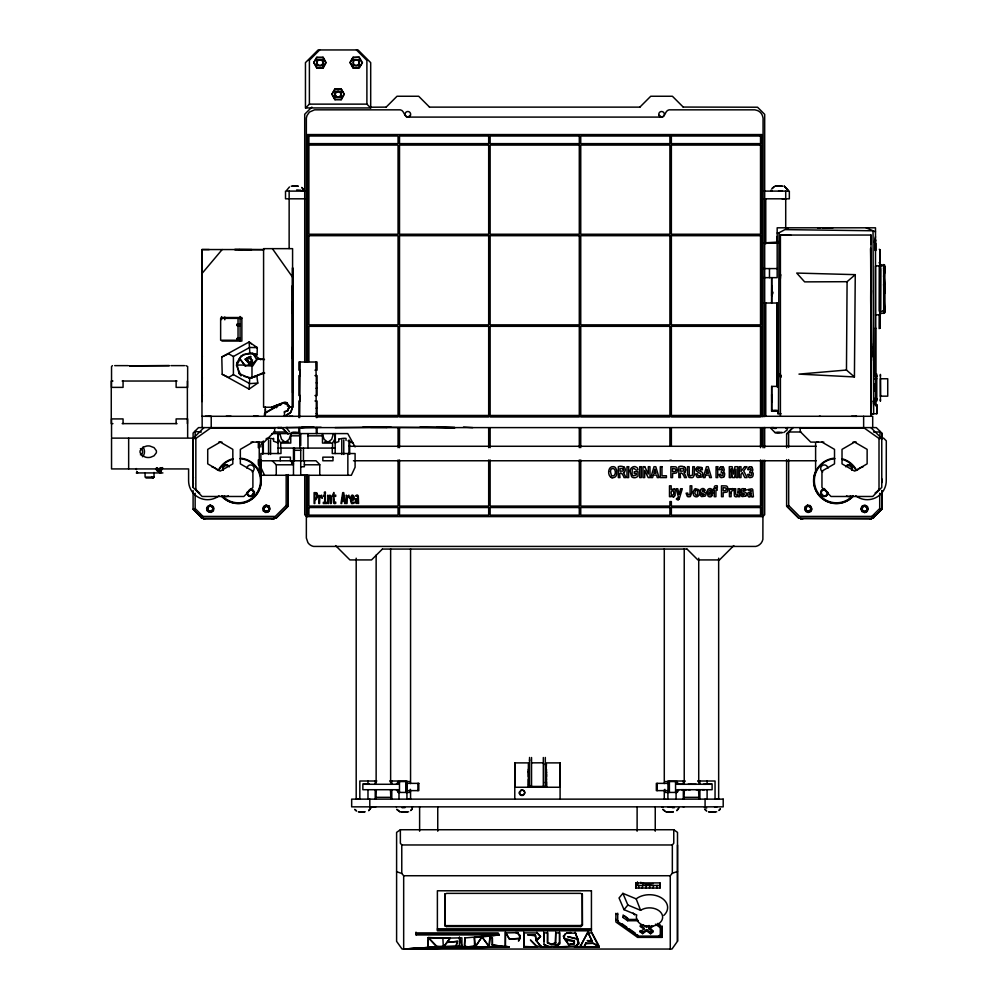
<?xml version="1.0" encoding="UTF-8"?>
<svg xmlns="http://www.w3.org/2000/svg" width="999" height="999" viewBox="0 0 999 999"><rect width="100%" height="100%" fill="white"/><g stroke="black" fill="none" stroke-linecap="round" stroke-linejoin="round"><path stroke-width="1.5" d="M145.08 472.739L145.08 477.085L154.021 477.085L154.021 472.452M252.897 442.107L240.334 449.363L240.334 463.861L252.897 471.103L252.897 487.425L243.831 496.478L202.148 496.478L193.094 487.425L193.094 438.486L203.958 427.609M201.973 273.114L201.973 249.55L263.811 249.563M202.322 356.631L201.985 352.06L202.023 401.548L201.985 274.026L201.998 285.602L202.11 275.399M195.155 493.256L195.155 508.566L203.009 516.421L275.237 516.421L286.164 505.494L286.189 474.862M193.094 490.559L193.094 509.203L202.16 518.231L276.074 518.231L288.236 506.056L288.236 475.399M286.376 415.234L290.222 413.111L292.582 407.23L292.582 267.682L292.507 407.23L291.121 412.025L285.839 415.322M307.43 475.074L307.43 516.595L761.975 516.595L761.975 460.464M307.442 361.576L307.442 134.565L761.975 134.565L761.975 416.808M308.891 475.337L308.891 506.081L398.064 506.081L398.064 459.965M308.891 361.663L308.891 326.311L398.064 326.311L398.064 415.472L316.571 415.472M518.793 934.102L520.142 938.436L509.515 939.147L505.394 932.129L505.394 946.228L509.228 946.89L403.671 949.05L403.671 875.736L401.773 873.451L396.603 871.702M528.371 784.39L528.371 762.886L514.785 762.886L514.785 787.249L560.089 787.249L560.089 762.886L546.49 762.886L546.041 771.565M528.371 786.762L528.371 779.382M528.371 769.193L528.371 776.66M546.041 769.143L546.041 786.45L528.821 786.45L528.821 778.733M528.821 773.688L528.371 771.515M529.545 786.051L529.545 785.039M529.545 760.564L529.545 759.764M531.543 762.861L543.319 762.799M531.543 757.517L531.543 786.962M543.319 757.517L543.319 786.962M545.317 764.772L545.317 763.598M546.49 787.125L546.49 784.864M546.49 784.477L546.49 781.867M546.49 779.382L546.49 774.275M546.49 772.976L546.49 772.077M547.552 943.044L547.564 932.904L543.731 932.904L544.043 944.579L548.776 946.565L556.443 945.966L559.59 944.03L559.577 932.904L555.744 932.904L555.444 944.043L551.46 944.43L547.552 943.044L547.564 932.129M582.367 925.374L582.38 894.292L580.669 893.368L446.628 893.368L444.792 894.242L444.805 925.636L446.503 926.56L580.819 926.56L582.367 925.374L582.192 893.88M638.299 920.728L627.647 920.728L623.139 917.544L623.139 914.984M657.28 923.713L662.112 927.134L662.112 937.387L637.649 937.387L637.649 934.827M677.509 941.233L677.509 832.392L673.763 829.744L400.362 829.744L396.603 832.392L396.603 941.358L402.048 949.05L671.977 949.05L677.509 941.233L677.509 845.029M788.336 227.809L778.983 232.792L778.496 410.851L771.665 410.851L771.703 386.388L777.172 386.388L777.197 303.022L763.686 303.022M871.028 362.849L871.003 248.726L871.016 403.296L871.003 249.201L871.028 307.405L871.016 297.502M871.041 306.406L871.34 290.384L871.028 307.43L870.691 248.339L870.966 352.01M871.016 405.419L871.016 413.736L873.663 413.748L873.039 230.781L866.108 227.809M871.003 403.284L870.691 248.339L871.016 290.971M875.499 328.746L875.499 266.046L879.27 265.734L880.057 264.523L879.969 249.713L879.27 249.275M875.499 398.551L875.499 404.682L876.797 404.695L876.785 413.748L870.604 413.748M875.499 375.512L875.499 327.909L875.499 376.273M875.499 250.674L875.461 239.623L875.461 250.474M876.785 398.763L876.785 401.061M874.013 399.15L876.785 399.15L876.785 374.076M880.419 399.425L880.419 401.061L880.419 400.412M880.419 376.161L880.419 374.4M786.613 459.627L786.625 506.093L798.8 518.231L872.701 518.231L881.767 509.165L881.755 490.559M881.767 439.273L881.767 433.054L876.323 427.609L198.526 427.609L193.094 433.054L193.094 487.425M201.985 399.113L202.01 385.389L202.298 395.954M509.228 946.89L492.382 945.216L492.332 937.861L489.872 938.024L489.16 946.615L403.671 949.05L442.557 946.577L464.498 947.002L464.872 937.949L499.338 934.927L498.164 932.904L416.258 932.904L416.133 934.952L499.338 934.927L498.164 934.19L416.283 934.19L416.133 934.952M871.053 401.898L870.991 402.922L870.991 297.69L871.727 356.381L870.966 358.903L870.991 408.816M879.27 265.734L879.157 310.652L880.094 313.411L880.094 328.072L880.007 310.926M879.145 328.659L879.17 314.697L880.094 313.411L880.057 264.523L879.145 262.512M884.015 273.002L884.04 266.858M884.59 283.691L884.615 311.563L883.653 284.403L884.54 284.428L884.577 293.531L883.74 293.594L884.615 311.413L884.552 310.152M459.453 937.886L461.9 937.849L461.9 947.002L443.331 947.189L450.262 938.073L428.321 937.599L442.882 938.211L459.453 937.886L459.453 937.262L461.9 946.228L456.156 945.878L403.671 949.05L505.319 946.89L505.394 946.228M459.403 946.615L459.453 937.262M489.872 938.024L489.872 937.262L489.16 946.615L482.017 936.925L489.16 946.615L505.319 946.89L505.394 932.904L518.344 932.666L515.472 932.554M771.678 295.879L771.665 277.647L771.665 303.022L771.752 286.039L771.678 295.879L772.789 293.431M870.678 298.851L871.003 249.325M236.8 362.887L238.936 373.439L249.738 378.259L249.101 389.098L222.203 374.288L221.79 356.993L249.101 341.983L257.305 347.64L257.08 354.795L249.837 352.909L241.071 355.869L236.8 362.887L236.501 365.746L240.11 359.141L239.485 358.429L243.806 354.383L253.147 353.708L256.718 359.74L251.873 364.21L245.03 365.671L239.485 358.429M846.465 370.042L847.09 281.693L855.256 274.65L854.42 376.948L798.975 374.113L846.465 370.042L854.42 376.948M871.428 348.726L871.303 345.666L871.34 360.701L870.953 248.788L871.016 249.688M881.605 265.359L883.69 264.573L884.615 265.147L884.602 267.807L883.678 268.232M537.125 932.966L536.838 932.317L540.534 936.413L537.125 932.966L523.801 932.904L523.801 947.002L554.295 947.139L559.59 944.03L559.577 932.129M879.994 263.699L879.969 267.445L880.893 264.523L880.569 265.746L880.019 263.636L880.918 269.056L880.781 308.978L880.032 313.898M884.028 271.228L884.028 266.87M678.958 789.709L677.235 792.432L664.859 792.432L664.859 789.322M870.966 347.989L871.016 343.756M635.726 888.049L635.789 882.929L660.052 882.904L659.989 888.049L635.726 888.049L635.826 882.929M884.565 268.968L884.615 312.749L880.206 313.698M202.31 377.21L201.973 397.252L201.985 384.528L202.01 389.048M871.041 402.285L871.528 400.874L871.278 408.579M879.957 250.512L879.969 249.713L880.057 264.485M871.39 403.921L871.478 400.836L870.978 402.834M871.016 353.708L871.365 343.531L870.941 354.62M403.671 949.05L442.557 946.577L436.763 946.228L428.321 937.599L427.984 946.815L428.396 938.024M299.663 417.582L300.162 362.013M871.016 359.902L870.991 297.69M864.747 512.562L867.219 511.351L864.747 512.562L862.025 511.525L860.738 508.891L862.162 505.969L864.884 505.057L867.432 506.468L868.281 509.028L867.219 511.351M464.498 947.002L464.872 937.949M864.859 511.813L862.724 511.301L861.638 509.64L861.75 507.517L863.161 506.118L866.333 506.293L867.432 507.904L866.707 511.001M870.966 296.553L871.016 290.522M871.14 348.801L871.303 345.704L871.378 357.192L870.678 299.176M777.172 236.626L776.785 243.007L763.036 243.119M746.116 495.504A2.672 2.672 0 0 1 745.616 496.153L742.282 496.59A2.373 2.373 0 0 1 741.595 496.178L740.596 494.318L742.269 494.03L742.981 495.167A1.299 1.299 0 0 0 743.343 495.279L744.655 494.055L741.27 492.42A2.085 2.085 0 0 1 740.958 491.745C739.809 484.89 750.898 491.733 743.693 490.147A1.823 1.823 0 0 0 743.081 490.172C740.921 492.082 748.376 491.683 746.328 495.005A2.535 2.535 0 0 1 745.978 495.741M700.287 475.649A1.386 1.386 0 0 0 700.998 474.413L699.837 473.151A41.808 41.808 0 0 0 698.776 472.814L696.178 470.741L696.852 467.357A2.597 2.597 0 0 1 697.614 466.858L701.498 467.407A2.897 2.897 0 0 1 702.047 468.206M883.591 276.723L884.515 266.646L883.541 268.756L884.59 268.506L884.552 266.371L884.59 273.326M276.473 407.679L276.723 405.119M780.394 275.662L780.519 274.438L780.306 278.821L780.369 274.538M267.744 512.25L270.192 509.053L269.018 505.956L266.071 505.094L263.898 506.206L262.862 508.029L263.311 510.839L265.534 512.4L267.744 512.25L267.819 511.525M564.035 938.273L574.088 940.883L574.363 943.743L568.831 944.842L564.035 938.273L564.897 934.04M333.466 433.591L331.668 439.323L328.671 441.733A2.847 2.473 0 0 1 327.235 441.758L324.213 439.423L322.477 434.54M523.801 947.002L523.801 932.129M251.873 364.21L250.662 356.468L245.155 359.178L251.873 364.21L252.322 361.288M656.755 887.986L657.142 885.451L659.927 885.489L659.989 888.049M638.623 887.999L639.023 885.464L657.142 885.451M642.257 887.986L642.644 885.464M645.878 887.999L646.278 885.464M649.5 887.986L649.899 885.464M653.121 887.999L653.521 885.464M788.648 459.552L788.686 505.494L799.612 516.421L871.852 516.421L872.689 518.231L881.755 509.203L881.767 491.046M290.759 434.54L289.023 439.423L286.001 441.758A2.847 2.46 0 0 1 284.565 441.733L281.568 439.323L279.77 433.591M555.444 944.043L555.744 932.129M880.019 314.298L880.481 311.938L884.602 310.04M325.412 493.306L325.412 492.282A1.399 1.399 0 0 0 325.249 491.883L324.463 492.12A1.911 1.911 0 0 0 324.35 492.794A1.961 1.961 0 0 0 324.463 493.469L325.412 493.306A1.311 1.311 0 0 1 325.249 493.706M871.078 362.05L871.353 346.016M875.499 250.949L875.499 243.244L874.312 242.045L875.499 236.738M375.949 799.138L376.311 790.072M276.061 518.231L288.224 506.093L288.236 474.562M883.715 313.374L884.34 310.464L883.678 309.665L883.715 313.374L884.565 312.712L883.715 310.577L883.653 265.647L884.615 265.147M390.497 782.829L390.884 781.018L391.795 781.006L391.795 784.028M161.85 469.23C161.626 472.14 157.268 472.39 156.568 469.63A2.86 2.423 89.6 0 1 156.406 468.568A2.86 2.448 -89.9 0 1 156.468 467.857M804.67 509.478L805.281 506.755L807.504 505.132L810.214 505.631L812.062 508.978L810.938 511.55L808.141 512.512L806.031 511.625L804.67 509.478L805.356 508.916M457.18 941.395L456.156 945.878L457.48 941.383L447.365 942.382L457.48 941.383M862.05 507.692L861.825 508.641A2.722 2.722 0 0 0 863.473 511.351C866.52 512.662 868.805 507.967 865.883 506.393L864.61 506.056A2.722 2.722 0 0 0 862.062 507.717M698.588 782.829L699.025 781.018L699.899 781.006L699.899 784.028M870.978 402.734L871.478 400.836M871.016 402.085L871.116 400.811M289.223 406.031L289.323 407.105L286.551 402.972L289.223 406.031L287.687 410.889L289.136 407.23L292.582 407.23L292.582 248.651L263.586 248.651L263.586 407.23L271.603 407.23L281.718 403.471M623.139 917.544L623.801 915.534L628.396 919.442L637.537 919.442M639.984 107.13L429.433 107.13M386.251 107.13L370.766 107.218M407.13 811.8L401.685 811.775L407.13 811.8L401.685 811.762L404.433 811.775M206.606 508.541L207.567 506.343L210.29 504.97L213.224 506.53L213.961 508.503L213.336 510.988L211.201 512.362L208.853 512.187L207.18 510.726L206.606 508.541L207.293 508.753M591.62 932.129L599.188 946.228L593.306 943.331L585.789 942.981L584.115 946.802L554.295 947.139L559.477 942.669M209.89 505.856L210.29 504.97M203.009 516.421L202.16 518.231L193.094 509.165L195.155 508.566M160.764 472.927L161.251 471.903M412.187 807.604L412.587 806.83M396.191 784.277L397.914 782.467L399.475 782.467L397.977 784.277L364.098 784.277M580.019 946.228L584.115 946.802L585.789 943.743L593.306 943.331L599.15 947.152L574.6 947.164L578.646 943.968L578.109 939.522L575.074 932.267L578.821 942.769L574.6 947.164L599.15 947.152L591.62 932.904L587.562 932.904L580.019 947.002L587.799 932.092L592.232 941.395L587.125 940.646L592.232 940.633M410.502 115.21L407.879 117.095C403.821 116.671 404.383 110.439 400.337 109.84L314.548 109.84L309.44 112.075L307.043 115.434L306.356 118.044L306.356 362.237M160.052 472.927L160.614 471.928M313.736 62.637L316.845 57.255L323.052 57.255L326.161 62.637L323.052 68.019L316.845 68.019L313.736 62.637L316.845 57.255M316.845 68.019L314.248 62.637M323.052 68.019L325.662 62.637L323.052 57.255M349.987 62.637L353.097 57.255L359.303 57.255L362.412 62.637L359.303 68.019L353.097 68.019L349.987 62.637L353.097 57.255M331.868 94.356L334.965 88.973L341.183 88.973L344.28 94.356L341.183 99.725L334.965 99.725L331.868 94.356L334.965 88.973M353.097 68.019L350.487 62.637M353.346 57.692L359.303 57.255M334.965 99.725L332.367 94.356M344.28 94.356L341.183 88.973M353.346 67.582L359.053 67.582L362.412 62.637M341.183 99.725L343.781 94.356M262.6 441.883L260.864 444.892L260.864 447.028M332.53 448.089L332.53 443.081L335.164 438.524M862.025 511.525L862.399 510.901L864.784 511.863M884.078 309.952L884.527 309.215L884.615 311.413L884.028 310.889M265.534 512.4L265.946 511.763M442.882 938.211L443.331 947.189L475.312 946.89L482.155 936.388M810.214 505.631L811.35 509.165L810.514 511.013L808.678 511.813L806.668 511.351L805.481 509.677L805.531 507.517L806.98 506.118M286.725 190.26L289.46 186.963M482.017 936.925L474.375 937.512L474.55 945.841L475.312 946.89L482.017 936.925L499.338 934.927M679.145 499.05L682.317 488.736L680.644 488.736L679.183 494.368L677.722 488.736L676.048 488.736L678.333 496.69C678.458 498.663 674.625 498.214 677.272 499.737A2.997 2.997 0 0 0 678.109 499.687L679.145 499.05A1.586 1.586 0 0 1 678.683 499.463M154.021 477.085L152.897 477.997L151.773 477.085M256.718 359.74L257.23 359.066L264.485 359.578M443.331 947.189L450.262 938.073M254.645 492.182L251.386 495.791M368.781 810.626L370.891 807.891M676.885 810.626L678.995 807.891M670.267 949.05L670.267 875.736L672.339 873.238L672.339 844.967L673.763 843.218L673.763 829.744M622.901 893.356L619.043 897.989L624.013 909.664L636.738 914.959A13.137 9.291 0 0 0 650.699 926.398A13.137 9.291 0 0 0 661.513 913.373A13.137 9.291 0 0 0 640.596 910.314L627.872 905.032L622.901 893.356L636.163 898.863L640.596 910.314M624.013 909.664L627.872 905.032M201.985 273.526L222.178 249.55M540.147 936.5L536.388 940.958L541.433 947.002L548.776 946.565L544.043 944.579M772.202 188.511L774.999 186.126M676.897 810.501L678.296 808.903M720.329 808.903L718.943 810.501L720.267 808.99M677.247 791.508L675.586 791.52L677.172 789.709L686.837 789.709M368.793 810.514L370.13 808.99M787.299 429.807L783.778 432.592M252.51 495.229L254.158 493.406M245.155 359.178L249.013 363.561L252.535 359.827M319.668 49.95L309.39 60.227L309.39 104.133L305.582 107.942M311.863 107.105L304.72 114.236L304.732 362.038M386.276 106.993L397.015 96.254L418.681 96.254L429.42 106.993M222.952 467.17L224.85 465.259M639.997 106.993L650.736 96.254L672.402 96.254L683.141 106.993M382.342 549.113L371.528 559.927L349.925 559.927L335.602 545.604M763.448 277.647L777.172 277.647L777.172 243.207L778.346 242.045L777.172 240.884L777.172 227.809L875.499 227.809L875.499 240.871L874.312 242.045L875.499 243.232L875.499 404.682L876.785 404.682L876.785 413.748M786.613 433.953L792.956 427.609L786.613 433.953L786.625 447.777M733.815 545.604L719.492 559.927L697.889 559.927L687.075 549.113M762.487 516.933L764.685 514.735L764.685 460.202M879.694 438.136L880.206 431.493M871.852 516.421L879.694 508.566L879.694 493.256M673.413 496.803A1.873 1.873 0 0 0 674.05 496.553L674.575 496.128A3.422 3.422 0 0 0 675.137 495.279L675.112 490.01A3.159 3.159 0 0 0 674.5 489.21M570.953 932.567L566.833 932.866L563.261 936.2L568.831 944.842M772.165 188.349L773.713 186.963M347.952 440.846L353.346 443.294M249.738 378.259L256.83 376.011L257.804 383.079L249.101 389.098M535.839 939.959L540.534 936.413L536.388 940.958L535.177 934.727L527.584 934.839L535.539 935.813L535.839 939.959L541.433 947.002M193.094 438.486L195.841 438.474L210.514 428.109L274.638 428.109M646.553 930.868L650.611 933.74L650.611 932.467L646.553 929.594L646.553 930.868L642.632 933.628L640.072 931.817L643.98 929.058L640.359 926.498L642.919 924.687L646.553 927.247L649.063 925.461M642.632 933.628L642.632 932.354L646.553 929.594M650.611 933.74L653.171 931.93L649.113 929.058L649.113 927.771L651.635 925.998M649.113 929.058L652.884 926.385M650.611 932.467L653.171 930.656M375.974 781.156L376.311 782.829M143.032 447.24L140.197 450.586A4.146 4.146 0 0 0 140.197 452.847L142.432 455.819L145.854 457.267A11.426 11.426 0 0 0 150.612 457.267L154.033 455.819L156.281 452.847A4.146 4.146 0 0 0 156.281 450.586L154.033 447.614L149.838 446.029A11.538 11.538 0 0 0 146.641 446.029L143.032 447.24A5.794 4.096 90 0 1 142.457 456.743M521.278 790.109L519.305 792.994L521.178 795.416C524.45 796.515 526.223 791.295 522.927 790.184L521.278 790.109L522.827 790.159C529.07 793.368 518.444 798.9 519.418 791.932L521.403 790.097M275.387 517.807L272.315 519.043L204.433 519.043L201.149 517.507L200.062 514.672M444.805 925.636L580.656 925.536L582.38 924.512M221.79 356.993L228.546 353.783L233.404 356.481L233.404 374.6L228.659 377.41L222.203 374.288M160.414 469.405L158.978 470.242L157.343 469.405L158.779 470.242L160.414 469.405L160.414 467.732M265.834 412.375L276.611 406.156M233.404 356.481L249.688 347.465L257.305 347.64L254.52 346.578M780.444 376.623L780.281 374.026L780.818 377.048L780.344 375.811L780.444 376.461M555.744 942.444L551.46 944.43L548.876 942.906M244.018 376.361L251.298 377.934L263.911 372.477M700.212 475.724L698.513 475.774A1.573 1.573 0 0 1 697.789 475.124L697.377 473.826L695.704 473.963L696.653 476.66A2.747 2.747 0 0 0 697.814 477.485L701.485 477.085A2.747 2.747 0 0 0 702.147 476.336A3.796 3.796 0 0 0 702.672 474.388C703.746 470.591 696.84 471.74 697.926 468.768A1.474 1.474 0 0 1 698.488 468.469M284.378 412.063L288.124 410.527M271.603 407.23L283.891 402.397L287.387 403.421M249.013 363.561L247.302 357.742L250.662 356.468M338.786 439.373L339.66 439.061A30.32 21.441 89.9 0 1 346.041 438.399L346.041 440.484M251.348 377.959L256.83 376.011M672.339 873.238L677.509 871.49M683.328 784.028L683.328 781.006L685.114 781.143M774.999 432.592L782.304 432.555L774.999 432.592L771.016 428.471M249.101 378.109L264.71 373.102M788.686 505.494L786.625 506.093L798.788 518.231M301.598 475.274L307.105 475.274M274.138 518.681L272.315 519.043L274.375 518.543M870.379 519.043L873.7 517.482L874.787 514.785L873.451 517.807L870.379 519.043L873.775 517.395L874.787 514.51L873.738 517.544L870.441 519.043L800.736 518.656M407.879 117.095L661.538 117.095C665.596 116.671 664.997 110.452 669.08 109.84L754.869 109.84L757.467 110.539A8.816 8.816 0 0 1 762.362 115.434L763.061 118.044L763.061 416.683M272.39 519.043L273.988 518.681M807.654 511.725L810.027 511.288M269.018 505.956L267.969 506.143L269.38 507.904L268.681 510.914L266.845 511.8L264.698 511.338L263.574 509.64L263.711 507.48L265.097 506.118L268.232 506.243M867.532 509.153L868.281 509.028M209.565 511.713L211.875 511.351M474.55 945.841L468.269 946.815L464.498 946.228M653.159 883.615L647.402 884.502L640.958 882.841M770.991 190.359L771.99 190.21M777.172 233.029L778.983 232.792M245.03 365.671L252.722 366.021L257.23 359.066L264.136 359.328M207.18 510.726L207.892 510.651M721.216 466.77L722.577 466.845A2.11 2.11 0 0 1 723.301 467.282M749.787 466.77L751.161 466.845A2.11 2.11 0 0 1 751.885 467.282M307.492 427.085L301.036 427.609L321.141 427.285M112.437 365.634L111.538 366.533L111.538 387.375L123.064 387.375L123.064 381.031M880.743 265.884L883.653 265.647M875.486 314.997L879.17 314.697M257.804 383.079L249.688 383.604L233.404 374.6M704.395 807.679L706.705 808.029M709.765 811.775L715.259 811.775L709.765 811.75L715.222 811.812L712.512 811.75M554.295 947.139L575.749 945.966L578.646 943.968L576.81 938.585L578.109 939.522L567.607 936.637L575.486 938.311M505.394 932.129L509.34 939.01L520.142 938.436L518.481 941.12L520.342 935.539L516.52 932.941M300.899 190.247L296.666 189.972M402.11 807.741L405.057 807.592M313.936 427.085L285.589 427.609M777.472 410.626L778.009 413.748L778.009 410.851C761.4 412.874 782.392 406.668 778.009 413.748L781.093 413.748M569.792 943.93L574.363 943.743L574.088 940.883M775.923 186.176L780.381 186.139M763.124 242.932L778.346 242.045M672.327 807.691L674.412 807.642M356.193 558.191L356.193 799.138L356.843 799.138M664.285 789.809L664.285 799.138L664.934 799.138M335.052 427.609L390.884 427.06M362.362 811.762L359.615 811.775L365.11 811.775L358.953 811.825M289.198 416.283L290.959 416.283M776.81 432.542L779.557 432.517M402.884 811.825L405.257 811.8M635.826 885.489L639.023 885.464M231.069 416.283L226.199 416.283M771.403 191.109L771.066 190.347M788.536 235.052L787.749 235.052L790.958 235.24L780.406 235.052L780.406 416.283M697.664 781.018L699.188 781.018M669.642 811.812L673.026 811.8M847.09 281.693L804.645 281.88L796.727 273.064L855.256 274.65M296.216 432.579L291.283 432.592M675.586 791.52L675.549 782.467L677.235 782.467L678.933 784.265L684.527 784.277M708.478 811.825L713.411 811.8M303.783 191.109L301.486 191.109M819.118 227.809L817.644 227.809L820.316 227.809M278.384 427.609L279.308 427.609M675.549 782.467L677.172 784.277L678.933 784.265M407.567 799.138L408.479 799.138M683.778 799.138L684.415 790.072M370.617 807.554L370.08 806.83L371.066 807.617M396.416 806.842L396.253 806.842M662.474 806.842L661.75 806.842L663.224 806.842M358.329 811.812L360.726 811.812M400.374 811.812L402.772 811.812M317.095 57.692L322.802 57.692M315.921 59.74L323.988 59.74M352.16 59.74L360.227 59.74M315.921 65.534L323.988 65.534M352.16 65.534L360.227 65.534M317.095 67.582L322.802 67.582M335.214 89.41L340.934 89.41M334.041 91.446L342.108 91.446M334.041 97.253L342.108 97.253M335.214 99.301L340.934 99.301M309.39 104.133L366.895 104.133L370.691 107.942L370.691 62.637L358.004 49.95L318.144 49.95L305.457 62.637L305.457 107.942L370.691 107.942M304.732 191.109L285.514 191.109L285.514 198.813L304.732 198.813M763.885 191.109L789.335 191.109L789.335 198.813L763.81 198.813M778.558 191.109L782.192 191.109M788.149 191.109L788.199 191.109M770.903 191.109L771.59 191.109M785.189 198.813L782.092 198.813M780.406 235.052L871.016 235.052L871.016 416.283L871.003 413.274M763.224 243.207L777.172 243.207M209.216 249.563L201.973 249.55L201.973 416.283M763.448 268.581L777.172 268.581M221.915 317.52L241.858 317.52L241.858 341.071L221.915 341.071M220.642 318.369L238.037 318.369L238.037 340.247L220.642 340.247L220.642 318.369M238.811 318.419L241.733 318.419M237.025 324.051L240.085 324.051M237.025 324.6L240.085 324.6M237.025 325.112L240.085 325.112M237.025 325.686L240.085 325.686M237.025 338.361L240.085 338.361M237.025 338.923L240.085 338.923M237.025 339.423L240.085 339.423M237.025 339.997L240.085 339.997M237.35 365.047L244.668 365.035M114.71 365.634L128.297 365.634M170.891 365.634L184.478 365.634M185.951 365.634L187.65 366.533L187.65 387.375L176.124 387.375L176.124 381.031M300.337 370.167L298.913 370.167L298.913 362.013L317.045 362.013L317.045 370.167L314.972 370.167M300.337 375.599L298.913 375.599L298.913 395.542L300.337 395.542M314.972 375.599L317.045 375.599L317.045 395.542L314.972 395.542M874.013 375.774L876.785 375.774M874 376.411L876.785 376.411M874 378.721L876.785 378.721M112.924 381.031L111.264 381.031L111.264 423.626L112.924 423.626M122.178 381.031L177.01 381.031M187.375 381.031L187.375 423.626M316.121 382.854L317.045 382.854M874.262 384.016L875.037 384.016L875.037 390.921L874.262 390.921M316.121 388.286L317.045 388.286M292.582 392.732L292.282 285.702M880.419 396.166L887.736 396.166L887.736 378.758L880.419 378.758L880.519 396.166M874.013 398.514L876.785 398.514M300.337 400.974L298.913 400.974L298.913 417.582M314.972 400.974L317.045 400.974L317.045 417.582M289.136 407.23L292.507 407.23M316.121 408.216L317.045 408.216M316.121 413.661L317.045 413.661M208.903 416.283L210.352 416.283M205.394 416.283L210.527 416.296L209.528 416.283M258.541 416.283L253.571 416.283L256.768 416.283M283.541 416.283L286.201 416.283M316.571 416.92L398.064 416.92M399.513 416.92L488.686 416.92M490.134 416.92L579.295 416.92M580.744 416.92L669.904 416.92M671.365 416.92L760.526 416.92M122.178 423.626L177.01 423.626M771.515 427.609L773.75 427.609M787.574 427.609L788.199 427.609M800.211 428.109L864.335 428.109L879.008 438.474L881.767 438.486L870.891 427.609M774.337 428.446L776.061 428.446M800.986 431.993L788.636 431.993L788.648 447.302M873.526 432.005L879.694 432.005M194.643 431.493L201.336 432.005M273.876 431.993L286.226 431.993L288.236 433.953L281.893 427.609L286.226 431.993M271.89 433.591L347.739 433.591L355.095 446.903M290.759 435.826L299.825 435.826M307.979 435.826L322.477 435.826M194.705 438.124L111.538 438.124L111.538 468.931L188.599 468.931L188.599 480.719A18.981 18.981 0 0 0 219.081 495.816M880.481 438.124L883.578 438.124L886.3 440.846L886.25 480.719A18.981 18.981 0 0 1 855.768 495.816M218.681 442.107L221.978 442.107M251.049 442.107L264.136 442.107L274.638 431.605L274.638 427.609M281.968 441.933L288.686 441.933M324.563 441.933L330.007 441.933M823.825 442.107L810.726 442.107L800.211 431.605L800.211 427.609M856.28 442.107L852.996 442.107M256.568 442.107L258.229 442.107M816.745 442.107L818.381 442.107M278.072 442.832L273.551 441.221L273.551 438.311M335.164 442.832L338.786 441.583L338.786 438.923M278.072 438.524L280.707 443.081L290.759 443.081L290.759 433.591M332.53 443.081L322.477 443.081L322.477 433.591M348.976 446.278L816.195 446.278M278.072 448.089L335.164 448.089M294.38 450.299L300.724 450.299M669.904 460.252L671.365 460.252M260.864 460.776L316.009 460.776L319.755 464.535L319.755 475.274M353.446 460.764L816.195 460.764M291.671 463.436L293.481 463.436M272.252 460.776L276.261 464.785L293.481 464.785M304.358 464.785L319.755 464.785M300.724 466.758L304.358 466.758L304.358 460.776M158.779 470.242L158.978 470.242A1.836 1.823 89.9 0 1 158.267 470.367M136.289 472.927L162.912 472.927M145.979 477.997L153.209 477.997M748.788 496.64A2.06 2.06 0 0 0 750.699 496.515C752.01 494.592 751.298 497.964 753.421 496.69L752.784 489.772A1.686 1.686 0 0 0 752.472 489.273A2.048 2.048 0 0 0 751.885 488.836C739.834 490.659 758.491 489.335 748.301 492.557A1.948 1.948 0 0 0 747.864 493.106L747.677 495.317A2.335 2.335 0 0 0 748.076 496.103L748.214 496.266A1.736 1.736 0 0 0 748.963 496.728M382.48 549.063L686.937 549.063M376.823 781.006L359.827 781.006L359.827 799.138L357.979 799.138M389.61 781.006L406.943 781.006L406.943 782.042M684.64 781.006L667.919 781.006L667.919 782.042M698.326 781.006L715.047 781.006L715.047 799.138M410.289 781.555L397.914 781.555L397.914 782.467M664.859 781.555L677.235 781.555L677.235 782.467M545.317 782.205L545.317 782.891M369.131 783.915L362.862 783.915L362.862 789.709L397.977 789.709L399.475 791.52L397.914 791.52L396.191 789.709M706.018 783.915L712.112 783.915L712.112 789.709L688.336 789.709M677.172 784.277L690.609 784.277M690.858 784.277L711.051 784.277M688.099 784.277L696.191 784.277M703.421 784.277L705.818 784.277M681.268 789.709L684.015 789.709M684.79 789.709L690.359 789.709M696.091 789.709L699.687 789.709M702.222 789.709L704.507 789.709M376.273 797.327L390.634 797.327M684.253 797.327L698.663 797.327M715.659 799.138L718.656 799.138L718.656 558.191M372.515 806.842L375.849 806.842M667.894 806.83L671.578 806.842M683.141 806.842L684.003 806.842M400.362 829.744L400.362 843.218L401.773 844.967L672.339 844.967M403.671 875.736L670.267 875.736M615.896 914.322L617.707 914.322M437.387 928.808L591.433 928.808M437.387 929.869L591.433 929.869M659.203 935.464L662.112 935.464M523.876 946.465L536.95 947.002L530.419 939.984L536.95 946.228L541.433 946.228M823.064 227.809L828.908 227.809L826.81 227.809M827.996 227.809L832.729 227.809L822.264 227.809M251.81 249.575L234.615 249.55L263.773 249.713M819.367 416.283L820.366 416.283M291.87 416.283L292.769 416.283M684.415 782.829L683.741 781.006L684.49 781.018M375.924 781.018L375.224 781.006L375.224 784.028M667.232 799.138L667.906 799.138L667.919 791.37M717.844 799.138L718.606 799.138M409.278 799.138L410.564 799.138L410.564 789.809M714.56 806.83L717.057 806.83M370.617 806.842L371.303 806.842M775.524 186.126L777.921 186.139M291.271 186.126L293.681 186.139M362.987 427.085L454.895 427.622L437.112 427.11M277.048 427.609L281.78 427.622L280.532 427.609M714.273 811.8L716.733 811.812M406.168 811.8L408.641 811.812M851.573 416.283L856.655 416.333L855.606 416.283M785.763 229.62L873.039 230.781L875.499 231.83M884.09 283.529L884.515 266.646L884.54 284.428M420.055 427.085L454.895 427.622M682.891 468.531L680.506 468.519L680.506 471.178L683.378 471.066L684.128 470.017A2.098 2.098 0 0 0 684.09 469.393L682.891 468.531A1.336 1.336 0 0 1 683.416 468.618M622.389 468.531L620.004 468.519L620.004 471.178L622.877 471.066L623.626 470.017A2.098 2.098 0 0 0 623.588 469.393L622.389 468.531A1.336 1.336 0 0 1 622.914 468.618L623.014 468.656M708.89 811.762L710.838 811.812M566.833 932.866L575.886 933.291M463.511 427.048L472.714 427.609M771.665 386.388L771.665 410.851M785.689 428.434L787.187 428.571M384.24 427.122L387.137 427.41L370.654 427.372M284.715 402.984L287.462 403.321M801.023 518.806L802.659 519.043L800.299 518.406M492.307 944.729L505.319 946.89M284.74 402.684L287.05 403.097M263.311 510.839L264.448 511.038L263.474 508.703M334.353 503.583L335.714 503.396L335.714 502.147L334.016 501.723L333.878 496.366L335.714 496.366L335.714 495.154L333.878 495.154L333.878 492.482L332.018 496.366L333.167 496.366L334.041 503.459M565.284 939.897L574.587 941.77M800.636 518.631L802.497 519.043M204.433 519.043L201.124 517.445L200.062 514.735M808.203 505.806L810.139 506.281M661.538 117.095L658.915 115.21M239.123 249.55L241.77 250.299M286.164 505.494L288.224 506.093M879.694 508.566L881.755 509.203M684.602 472.365A2.21 2.21 0 0 0 685.164 471.865C687.886 467.794 682.367 464.997 678.833 466.708L678.833 477.584L680.506 477.584C678.945 469.218 683.566 473.863 684.527 477.584L686.5 477.584L684.727 473.963A4.046 4.046 0 0 0 683.965 472.989L684.14 472.577A2.335 2.335 0 0 0 684.802 472.215M624.1 472.365A2.21 2.21 0 0 0 624.662 471.865C627.384 467.794 621.865 464.997 618.331 466.708L618.331 477.584L620.004 477.584C618.443 469.218 623.064 473.863 624.025 477.584L625.998 477.584L624.213 473.963A4.046 4.046 0 0 0 623.463 472.989L623.638 472.577A2.335 2.335 0 0 0 624.3 472.215M252.834 353.321L257.08 354.795M247.302 357.742L251.236 359.303M821.952 442.107L834.515 449.363L834.515 463.861L821.952 471.103L821.952 487.425L831.018 496.478L872.701 496.478L881.767 487.425L881.767 433.054M662.936 809.44L665.921 811.825M805.281 506.755L807.979 505.819L807.504 505.132M446.503 926.56L444.98 925.524L444.905 893.868M657.841 923.363L660.289 925.099L660.289 936.1L638.398 936.1L617.707 921.478L617.707 913.186M655.394 924.2L660.289 927.671M649.113 927.771L652.16 929.932M624.263 915.771L627.647 918.168L627.647 920.728M642.632 932.354L640.072 930.544L640.072 931.817M615.896 919.442L618.306 921.153M621.94 923.713L626.773 927.134M629.195 928.845L635.239 933.116M637.649 937.387L615.896 922.002L615.896 913.298M689.947 475.636L689.822 475.536A1.748 1.748 0 0 1 689.298 474.75L689.148 466.708L687.474 466.708L687.562 474.55L688.848 477.172A2.485 2.485 0 0 0 689.622 477.559L691.982 477.647A2.785 2.785 0 0 0 693.219 477.097L694.305 475.137L694.442 466.708L692.769 466.708L692.544 475.087L690.384 475.836A1.636 1.636 0 0 1 689.397 475.024M252.048 353.159L260.589 359.702M640.734 882.267L643.006 884.015M722.639 472.914L721.753 472.577A2.785 2.785 0 0 0 721.216 472.727L721.378 471.029L722.389 470.554A1.411 1.411 0 0 0 722.589 469.942C722.377 466.608 720.254 470.866 719.118 469.605L719.567 468.056A2.435 2.435 0 0 1 721.241 466.745M316.72 493.056L316.621 492.969A1.698 1.698 0 0 0 316.009 492.682L314.111 492.632L314.111 503.508L314.835 503.508L314.835 499.612L315.497 499.612A1.561 1.561 0 0 0 316.196 499.45L317.582 496.54L316.72 493.056A2.173 2.173 0 0 1 317.133 493.593M251.273 343.818L249.101 341.983L249.837 352.909M860.738 508.891L861.662 509.69M354.982 809.59L356.518 810.988L354.795 809.39M705.044 809.502L706.655 810.988L704.982 809.44M396.878 809.44L399.862 811.825L396.84 809.39M780.731 375.886L780.731 377.098M200.824 517.095L204.595 519.043L201.186 517.569L200.062 514.51L200.187 515.596M662.899 809.39L664.622 810.988M289.473 431.768L286.788 428.459M821.39 493.768L823.988 496.328A3.484 3.484 0 0 0 827.759 493.194M849.999 465.259L851.91 467.17M356.456 49.95L366.895 60.39L366.895 104.133M259.24 465.309L258.329 464.398L258.329 459.852M306.93 516.933L304.732 514.735L304.732 475.774M238.973 373.276L240.934 375.349M428.321 937.599L436.763 947.002L436.763 946.228M301.735 187.437L303.896 190.06M240.11 359.141L245.479 366.021M239.111 373.226L240.909 375.612M874.849 239.985L875.499 240.871M272.39 248.651L292.582 277.21M302.26 187.874L303.783 190.172M771.703 290.409L772.989 292.557M359.053 57.692L361.9 62.637M697.527 490.871L697.527 494.542A1.923 1.923 0 0 1 697.115 495.017L696.64 495.254A1.311 1.311 0 0 1 696.016 495.254L694.742 493.131L695.554 490.409A1.249 1.249 0 0 1 696.016 490.172A1.311 1.311 0 0 1 696.64 490.172L697.115 490.409A1.936 1.936 0 0 1 697.614 491.046M587.799 932.092L592.232 941.395M884.04 267.332L884.59 268.506M260.864 467.37L264.548 475.274M237.075 366.995L241.109 375.724M137.188 471.84L137.612 472.927M535.177 934.727L535.539 935.813M683.141 107.068L757.542 107.218L764.685 114.361L764.685 416.583M269.031 510.389L269.28 511.201M136.826 471.865L137.125 472.927M266.071 505.094L266.246 505.819M698.975 799.138L698.588 790.072M390.871 799.138L390.497 790.072M580.656 925.536L580.819 926.56M416.021 932.154L416.283 934.19M884.34 310.464L884.615 312.749M883.653 284.403L884.577 293.531L883.74 293.594L884.028 306.606M474.375 937.512L475.312 946.89M883.653 270.23L884.677 283.529M780.281 374.026L780.481 377.098M771.715 395.442L771.665 394.605L771.74 402.185M315.796 362.013L316.134 375.599M880.094 328.072L879.957 315.559L880.057 327.822M871.615 353.309L871.727 356.381M637.437 882.179L637.524 885.039M543.731 932.129L543.906 941.195M265.259 407.03L265.384 414.747M662.125 925.986L662.187 931.617M884.028 308.479L884.028 311.076L884.015 283.004M492.332 937.861L492.382 945.216M870.978 235.052L871.016 244.081M777.409 387.225L777.197 303.022L777.172 386.388L777.172 376.611M777.172 376.873L777.185 381.693M777.185 355.432L777.172 351.823L777.172 354.957M276.611 404.845L276.623 407.392M876.785 399.325L876.785 400.062M875.511 399.612L875.511 405.844M637.387 882.267L637.387 885.289M514.785 768.306L514.785 769.005M880.419 374.812L880.419 399.912M879.008 438.474L879.008 490.172M872.701 427.609L872.701 416.283L202.148 416.296L202.148 427.609M863.636 416.283L863.636 427.609M815.609 442.644L815.609 471.278A22.877 22.877 0 0 0 853.408 496.078M785.714 191.109L785.714 228.321M769.467 268.581L769.467 277.647M765.771 198.813L765.771 243.856M765.771 302.884L765.771 416.283M764.685 427.485L764.685 447.739M763.061 427.572L763.061 447.789M763.061 460.239L762.874 539.373A9.066 9.066 0 0 1 755.818 546.428L313.586 546.428A9.078 9.078 0 0 1 307.904 542.619L306.356 538.011L306.356 475.786M761.975 427.722L761.975 446.428M760.526 427.684L760.526 447.664M760.526 459.965L760.526 506.081L671.365 506.081L671.365 501.56L669.904 501.56L669.904 506.081L580.744 506.081L580.744 459.965M707.105 781.006L707.105 783.915M707.105 789.709L707.105 799.138M705.082 799.138L705.082 806.842M699.899 790.072L699.899 799.138M698.726 558.191L698.726 782.03M684.228 548.863L684.228 782.03M683.328 790.072L683.328 799.138M676.086 791.058L676.086 799.138M671.365 427.759L671.365 446.328M669.904 427.759L669.904 446.328M669.392 781.555L669.392 792.432M668.244 783.366L668.244 790.621M664.285 548.863L664.285 783.591M662.112 926.722L662.112 937.387M659.927 882.929L659.927 885.489M657.255 783.366L657.255 790.621M655.244 806.842L655.244 831.205M646.553 925.961L646.553 927.247M643.98 929.058L643.98 927.771L640.359 925.211L640.359 926.498M637.112 806.842L637.112 831.205M585.789 942.981L585.789 943.743M580.744 427.684L580.744 447.664M579.295 427.684L579.295 447.664M579.295 459.965L579.295 506.081L490.134 506.081L490.134 459.965M560.089 762.886L560.089 799.138M546.49 769.193L546.49 776.66M546.49 778.983L546.49 786.762M546.041 772.627L546.041 775.424M546.041 777.834L546.041 786.45M545.317 757.454L545.317 786.962M536.95 946.228L536.95 947.002M529.545 757.454L529.545 786.962M528.821 769.143L528.821 786.45M528.371 784.864L528.371 787.125M514.785 762.886L514.785 799.138M490.134 427.684L490.134 447.664M488.686 427.684L488.686 447.664M488.686 459.965L488.686 506.081L399.513 506.081L399.513 459.965M437.749 806.842L437.749 831.205M419.617 806.842L419.617 831.205M417.894 783.366L417.894 790.621M410.564 548.863L410.564 783.591M410.289 789.322L410.289 792.432L397.914 792.432L397.914 791.52M406.905 783.366L406.905 790.621M406.943 791.37L406.943 799.138M405.756 781.555L405.756 792.432M401.773 844.967L401.773 873.451M399.513 427.684L399.513 447.664M399.475 782.467L399.475 791.52M399.001 791.058L399.001 799.138M398.064 427.684L398.064 447.664M391.795 790.072L391.795 799.138M390.634 548.863L390.634 782.03M376.136 555.082L376.136 782.03M375.224 790.072L375.224 799.138M369.805 799.138L369.805 806.842M367.982 781.006L367.982 783.915M367.982 789.709L367.982 799.138M359.091 59.74L359.091 66.071M353.296 59.74L353.296 66.071M349.662 440.571L349.662 454.258M349.026 439.935L349.026 453.534M347.852 453.534L347.852 475.274M343.768 439.935L343.768 454.458M341.783 439.935L341.783 454.458M340.971 91.446L340.971 97.253M335.339 433.591L335.339 442.832M335.177 91.446L335.177 97.253M335.164 433.591L335.164 453.534M332.267 448.089L332.267 453.534L355.095 453.534L355.095 467.232L351.348 475.274L260.864 475.274L260.864 453.534L280.981 453.534L280.981 448.089M322.852 59.74L322.852 66.071M317.045 59.74L317.045 65.534M317.045 427.547L317.045 433.591M316.296 375.599L316.296 395.542M316.296 400.974L316.296 417.582M316.296 427.547L316.296 433.591M316.121 395.542L316.134 400.974M307.979 433.591L307.979 448.089M303.446 448.089L303.446 460.776M300.724 433.591L300.724 445.554M300.724 448.089L300.724 475.274M300.274 439.935L300.274 440.971M299.837 370.167L299.837 375.599M299.837 395.542L299.837 400.974M299.663 427.547L299.825 448.089M298.913 427.547L298.913 433.591M294.38 448.089L294.38 460.776M293.481 448.089L293.481 475.274M292.22 302.11L292.22 312.987M292.22 347.415L292.22 358.291M291.671 460.776L291.671 463.673M290.397 460.776L290.397 457.155L280.244 457.155L280.244 460.776M289.148 191.109L289.136 248.514M284.428 416.283L284.428 411.576A4.346 4.346 0 0 0 288.599 405.969A4.346 4.346 0 0 0 282.03 403.596L264.498 413.524L264.498 416.283M280.707 443.081L280.707 448.089M278.072 433.591L278.072 453.534M277.897 433.591L277.897 442.832M276.261 464.785L276.261 475.274M270.554 439.935L270.554 454.458M268.556 439.935L268.556 454.458M266.296 439.235L266.296 438.511A30.357 21.466 90 0 1 273.551 439.048M265.409 409.041L265.409 413.386M263.311 440.971L263.311 453.534M262.675 442.07L262.675 454.258M260.951 459.715L260.951 473.763M258.329 447.714L258.329 443.169L259.24 442.27L259.24 471.278A22.877 22.877 0 0 1 221.441 496.078M251.985 365.035L251.985 377.435M240.072 316.496L240.072 341.183M224.8 317.008L224.8 319.817M221.541 316.596L221.541 319.58M211.214 416.283L211.214 427.609M195.841 438.474L195.841 490.172M195.155 432.005L195.155 438.136M187.65 437.212L187.65 418.918L176.124 418.918L176.124 423.626M160.215 467.732L160.215 469.405M157.53 467.732L157.53 469.405M128.659 438.124L128.659 468.931M123.064 423.626L123.064 418.918L111.538 418.918L111.538 437.212M161.476 468.131A2.56 2.535 89.9 0 1 158.978 471.128A2.56 2.535 89.9 0 1 156.468 468.131M161.776 468.069A2.897 2.885 89.9 0 1 156.443 470.017M160.377 468.893A1.836 1.823 89.9 0 1 159.977 469.755M136.401 469.68A31.906 24.301 -7.3 0 1 136.301 468.543M162.587 467.582A31.868 24.263 -7.3 0 1 162.338 468.693M239.897 458.653A22.115 22.115 0 0 1 258.441 490.059A22.115 22.115 0 0 1 222.465 496.041M218.731 470.604A22.115 22.115 0 0 1 233.092 459.253M241.421 458.266A22.652 22.652 0 0 1 258.504 491.158A22.652 22.652 0 0 1 221.778 496.103M218.294 470.279A22.652 22.652 0 0 1 232.817 458.753M222.939 470.067A3.621 3.621 0 0 1 229.196 466.458M246.965 468.219A3.621 3.621 0 0 1 252.647 465.571A3.621 3.621 0 0 1 252.098 471.828M250.25 489.273A3.621 3.621 0 0 1 254.183 492.569A3.621 3.621 0 0 1 250.886 496.503A3.621 3.621 0 0 1 246.965 493.206M228.296 495.854A3.621 3.621 0 0 1 224.138 495.854M852.684 495.729A22.115 22.115 0 0 1 816.508 490.247A22.115 22.115 0 0 1 834.952 458.653M841.757 459.253A22.115 22.115 0 0 1 856.118 470.604M853.071 496.103A22.652 22.652 0 0 1 816.345 491.158A22.652 22.652 0 0 1 833.428 458.266M842.045 458.753A22.652 22.652 0 0 1 856.568 470.279M822.751 471.828A3.621 3.621 0 0 1 822.202 465.571A3.621 3.621 0 0 1 827.896 468.219M845.666 466.458A3.621 3.621 0 0 1 851.91 470.067M827.896 493.206A3.621 3.621 0 0 1 823.963 496.503A3.621 3.621 0 0 1 820.666 492.569A3.621 3.621 0 0 1 824.6 489.273A3.484 3.484 0 0 0 820.803 492.582A3.484 3.484 0 0 0 823.975 496.366M850.711 495.854A3.621 3.621 0 0 1 846.553 495.854M881.68 478.646A14.56 14.56 0 0 1 881.68 482.792M879.132 489.16A14.56 14.56 0 0 1 875.136 492.969M857.217 470.179A14.56 14.56 0 0 1 863.161 466.745M827.172 492.12A2.985 2.985 0 0 1 824.712 495.841A2.985 2.985 0 0 1 821.29 492.969A2.985 2.985 0 0 1 824.537 489.91M825.062 489.997A2.985 2.985 0 0 1 825.549 490.172M845.666 466.708A3.484 3.484 0 0 1 850.199 465.422A3.484 3.484 0 0 1 851.872 469.83M846.515 466.421A2.985 2.985 0 0 1 851.61 468.843M223.277 468.019A2.985 2.985 0 0 1 228.147 466.246M249.076 490.297A2.985 2.985 0 0 1 253.484 492.195A2.985 2.985 0 0 1 250.399 495.879A2.985 2.985 0 0 1 247.764 491.87M140.409 448.638A3.084 2.173 -90 0 1 142.582 451.723A3.084 2.173 -90 0 1 140.409 454.795M223.202 470.279A3.484 3.484 0 0 1 224.475 465.522A3.484 3.484 0 0 1 229.246 466.795M199.713 492.969A14.56 14.56 0 0 1 195.729 489.16M193.431 484.14A14.56 14.56 0 0 1 193.431 477.285M211.688 466.745A14.56 14.56 0 0 1 217.632 470.179M249.962 489.448A3.484 3.484 0 0 1 254.033 492.482A3.484 3.484 0 0 1 250.774 496.366A3.484 3.484 0 0 1 247.078 492.882M674.737 489.46A2.485 2.485 0 0 0 673.963 488.823L671.166 489.685L671.166 485.814L669.492 485.814L669.492 496.69L671.166 496.69L671.166 495.541L672.777 496.803A1.898 1.898 0 0 0 673.576 496.753A1.961 1.961 0 0 0 674.325 496.366M678.508 499.562A2.073 2.073 0 0 1 678.109 499.687M698.813 468.406A2.672 2.672 0 0 1 699.437 468.406A1.611 1.611 0 0 1 699.887 468.519L700.724 469.917L702.397 469.78L702.272 468.818A3.272 3.272 0 0 0 701.897 467.919M611.875 477.622A4.396 4.396 0 0 0 613.324 477.697L614.697 477.26A3.759 3.759 0 0 0 615.784 476.298L616.058 475.899A5.332 5.332 0 0 0 616.633 474.562L616.758 470.229L615.459 467.644A3.472 3.472 0 0 0 613.786 466.683C608.478 465.609 607.267 473.638 610.202 476.685A3.447 3.447 0 0 0 611.413 477.472M612.35 477.697A3.571 3.571 0 0 1 610.976 477.272M623.888 466.983A1.786 1.786 0 0 1 624.425 467.332M684.39 466.983A1.786 1.786 0 0 1 684.927 467.332M722.552 472.814A1.449 1.449 0 0 1 722.901 473.389L722.901 475.049A1.623 1.623 0 0 1 722.602 475.549L721.315 475.749L720.654 474.238L718.98 474.5L720.179 477.135A2.373 2.373 0 0 0 721.228 477.659L723.276 477.285A3.072 3.072 0 0 0 723.938 476.648M723.076 467.107A2.66 2.66 0 0 1 723.676 467.694L724.263 469.842A2.547 2.547 0 0 1 723.95 470.804L723.588 472.028A1.973 1.973 0 0 1 724.063 472.427L724.3 472.752A2.822 2.822 0 0 1 724.675 473.913L724.412 475.836A3.534 3.534 0 0 1 723.738 476.873M749.812 466.745A2.435 2.435 0 0 0 748.151 468.056L747.702 469.605C748.701 470.816 751.023 466.583 751.173 469.942A1.411 1.411 0 0 1 750.961 470.554L749.949 471.029L749.787 472.727A2.785 2.785 0 0 1 750.324 472.577L751.223 472.914A1.486 1.486 0 0 1 751.485 473.389L751.473 475.049A1.623 1.623 0 0 1 751.186 475.549L749.899 475.749L749.238 474.238L747.564 474.5L748.75 477.135A2.373 2.373 0 0 0 749.799 477.659L751.847 477.285A3.072 3.072 0 0 0 752.522 476.648A3.534 3.534 0 0 0 752.996 475.836L753.258 473.913A2.822 2.822 0 0 0 752.871 472.752L752.634 472.427A1.973 1.973 0 0 0 752.172 472.028L752.534 470.804A2.547 2.547 0 0 0 752.834 469.842L752.259 467.694A2.66 2.66 0 0 0 751.66 467.107M356.119 498.826A1.611 1.611 0 0 0 355.644 499.3L355.407 502.772L356.98 503.533A1.474 1.474 0 0 0 357.367 503.221L357.904 502.385L358.566 503.508L358.291 496.003A1.898 1.898 0 0 0 357.954 495.429L357.505 495.104A1.361 1.361 0 0 0 356.955 495.005C352.772 497.002 359.066 494.955 357.842 498.601L356.331 498.726A1.286 1.286 0 0 0 355.944 498.963M351.623 503.359A1.311 1.311 0 0 0 352.06 503.583L353.958 503.284L353.958 502.097A2.935 2.935 0 0 1 352.984 502.422L351.66 501.81L351.286 499.8C355.344 502.247 354.995 495.079 352.16 495.029C349.825 496.715 350.237 500.836 351.386 503.134A1.611 1.611 0 0 0 351.76 503.459M695.978 469.58A3.372 3.372 0 0 1 696.203 468.381M751.748 496.69A12.537 12.537 0 0 1 751.623 496.191M745.092 488.986A1.961 1.961 0 0 1 745.616 489.485M740.871 491.021A2.722 2.722 0 0 1 741.046 490.034M710.751 490.571A1.661 1.661 0 0 1 711.038 491.133L711.176 492.082C707.779 494.268 708.403 489.21 710.539 490.334A1.461 1.461 0 0 1 710.851 490.696M285.002 404.008A3.259 3.259 0 0 1 285.539 404.158M287.25 405.594A3.259 3.259 0 0 1 287.5 406.106M280.557 405.244A4.346 4.346 0 0 1 281.443 404.058M284.952 402.172A5.07 5.07 0 0 1 287.225 402.984M636.163 898.863A18.119 12.825 0 0 1 661.188 897.726A18.119 12.825 0 0 1 663.848 915.371M634.702 914.922A18.119 12.825 0 0 1 633.154 913.036M828.046 492.519A14.498 14.498 0 0 1 824.262 488.548M249.8 489.672A14.498 14.498 0 0 1 246.803 492.519M308.891 507.529L308.891 515.147L398.064 515.147L398.064 507.529L308.891 507.529M308.891 235.689L308.891 324.862L398.064 324.862L398.064 235.689L308.891 235.689M308.891 145.08L308.891 234.241L398.064 234.241L398.064 145.08L308.891 145.08M308.891 136.014L308.891 143.631L398.064 143.631L398.064 136.014L308.891 136.014M201.973 250.749L201.973 262.038L201.973 250.749M731.043 469.031L730.968 477.584L729.295 477.584L729.295 466.708L732.167 466.708L733.553 474.125L734.927 466.708L737.799 466.708L737.799 477.584L736.126 477.584L736.063 469.031L734.54 477.584L732.567 477.584L731.043 469.031M731.118 493.306L731.106 496.69L729.432 496.69L729.432 488.736L731.106 488.736C730.544 491.008 732.18 487.3 733.341 489.035C733.84 491.583 730.182 490.022 731.118 493.306M751.323 493.319L751.136 494.642A1.399 1.399 0 0 1 750.624 495.142C747.926 495.879 750.049 491.62 751.323 493.319M738.086 492.107L737.999 494.03A1.548 1.548 0 0 1 737.749 494.705C734.577 497.127 735.826 489.61 735.714 488.736L734.04 488.736L734.377 495.779A1.861 1.861 0 0 0 735.301 496.665L735.551 496.753A2.048 2.048 0 0 0 736.975 496.603L738.086 495.516L738.086 496.69L739.76 496.69L739.76 488.736L738.086 488.736L738.086 492.107M691.795 492.669L690.409 496.428A2.498 2.498 0 0 1 689.772 496.703L688.199 496.765A2.36 2.36 0 0 1 687.312 496.391L686.088 493.194L687.762 493.056L687.924 494.255A1.324 1.324 0 0 0 688.261 494.767L688.798 495.005A1.573 1.573 0 0 0 689.298 494.98L690.097 493.556L690.122 485.814L691.795 485.814L691.795 492.669M207.48 507.517L207.417 509.677L208.604 511.338L210.627 511.813L212.55 510.951L213.374 508.553L212.5 506.743L210.989 505.806L208.916 506.118L207.48 507.517M610.401 471.516L611.413 475.349A2.023 2.023 0 0 0 612.225 475.824L613.461 475.824A2.023 2.023 0 0 0 614.26 475.337C616.533 473.289 615.122 466.558 611.4 468.931A2.635 2.635 0 0 0 610.839 469.692L610.401 471.516M269.181 508.179L268.631 510.501L265.309 511.263A2.772 2.772 0 0 1 263.748 508.479L266.321 506.068L269.181 508.179M630.069 471.403L631.63 476.685A3.684 3.684 0 0 0 633.366 477.622L634.353 477.722A4.533 4.533 0 0 0 635.864 477.472A5.857 5.857 0 0 0 637.225 476.773L637.986 476.098L637.986 471.728L634.228 471.728L634.228 473.538L636.313 473.538L636.313 474.962L633.591 475.824A2.098 2.098 0 0 1 632.754 475.337L632.529 475.099A2.947 2.947 0 0 1 632.055 474.263L632.23 469.58A2.522 2.522 0 0 1 632.829 468.868L633.091 468.693A2.21 2.21 0 0 1 633.978 468.406L636.313 470.192L637.986 469.78L637.437 468.194A3.372 3.372 0 0 0 636.813 467.407C633.965 465.01 629.782 467.932 630.069 471.403M677.434 470.092L677.01 472.077A2.61 2.61 0 0 1 676.198 473.039L672.564 473.538L672.564 477.584L670.891 477.584L670.891 466.708L675.461 466.82A1.823 1.823 0 0 1 676.148 467.082L676.348 467.232A2.697 2.697 0 0 1 676.835 467.769L677.434 470.092M728.046 489.185L727.622 491.171A2.61 2.61 0 0 1 726.797 492.145L723.164 492.644L723.164 496.69L721.49 496.69L721.49 485.814L726.061 485.914A1.823 1.823 0 0 1 726.76 486.188L726.947 486.326A2.697 2.697 0 0 1 727.434 486.875L728.046 489.185M707.017 492.07L708.041 496.053A2.385 2.385 0 0 0 708.94 496.653L709.29 496.753A3.372 3.372 0 0 0 710.489 496.79A2.485 2.485 0 0 0 711.4 496.453C714.872 492.407 708.566 497.452 708.666 493.344L712.849 493.344L712.349 490.247A3.184 3.184 0 0 0 711.663 489.285A2.473 2.473 0 0 0 710.264 488.623L709.515 488.623A2.323 2.323 0 0 0 708.528 488.998L708.004 489.46A3.447 3.447 0 0 0 707.429 490.359L707.017 492.07M811.051 508.216L809.39 511.338A2.672 2.672 0 0 1 806.031 510.227L805.868 507.692A2.797 2.797 0 0 1 808.466 506.056C811.051 506.106 812.05 509.802 809.814 511.126L806.418 510.714L806.093 507.292L808.241 506.043L811.051 508.216M673.95 492.757L673.463 494.83L672.165 495.192A1.411 1.411 0 0 1 671.665 494.755A2.273 2.273 0 0 1 671.316 493.981L671.228 493.518A7.155 7.155 0 0 1 671.216 491.783L672.964 490.209L673.95 492.757M715.933 487.849L715.921 488.736L717.17 488.736L717.17 490.272L715.921 490.272L715.921 496.69L714.248 496.69L714.248 490.272L713.411 490.272L713.411 488.736L714.248 488.736L714.385 486.8A1.449 1.449 0 0 1 714.735 486.213A1.723 1.723 0 0 1 715.296 485.826L716.196 485.676A3.834 3.834 0 0 1 717.245 485.814L717.382 487.325L715.933 487.849M316.858 496.028L316.346 497.989L314.835 498.339L314.835 493.868L316.358 494.205L316.858 496.028M699.6 492.694L699.175 494.83A3.984 3.984 0 0 1 698.588 495.766L697.414 496.628A2.872 2.872 0 0 1 696.703 496.803A3.172 3.172 0 0 1 695.591 496.728A3.284 3.284 0 0 1 694.567 496.266A2.885 2.885 0 0 1 694.005 495.779A3.484 3.484 0 0 1 693.431 494.817L693.106 491.883L694.63 489.123A2.96 2.96 0 0 1 695.604 488.686L698.576 489.635A3.971 3.971 0 0 1 699.175 490.559L699.6 492.694M355.969 500.711L356.843 502.397L357.842 499.712L355.969 500.711M704.208 494.443L702.772 495.279A1.299 1.299 0 0 1 702.409 495.167L701.698 494.03L700.024 494.318L701.023 496.178A2.373 2.373 0 0 0 701.71 496.59L705.057 496.153A2.672 2.672 0 0 0 705.556 495.504A2.535 2.535 0 0 0 705.769 495.005C707.791 491.683 700.386 492.095 702.509 490.172A1.823 1.823 0 0 1 703.121 490.147C707.504 492.782 703.933 486.138 700.848 489.385A2.423 2.423 0 0 0 700.474 490.034A2.722 2.722 0 0 0 700.299 491.021L700.386 491.745A2.085 2.085 0 0 0 700.699 492.42L704.208 494.443M351.348 497.952L351.286 498.688L353.446 498.688L352.647 496.216L351.348 497.952M675.761 470.117L675.686 470.704A1.523 1.523 0 0 1 675.399 471.228A1.261 1.261 0 0 1 675.024 471.54L672.564 471.728L672.564 468.519L675.287 468.881A1.449 1.449 0 0 1 675.636 469.393L675.761 470.117M726.373 489.223L726.285 489.81A1.523 1.523 0 0 1 726.011 490.322A1.261 1.261 0 0 1 725.624 490.634L723.164 490.834L723.164 487.624L725.898 487.987A1.449 1.449 0 0 1 726.248 488.486L726.373 489.223M213.024 508.578L211.613 511.226C206.156 513.523 206.968 503.546 211.95 506.605L213.024 508.578M343.194 493.993L342.295 499.812L344.093 499.812L343.194 493.993M342.083 501.136L341.708 503.508L340.959 503.508L342.719 492.632L343.718 492.632L345.467 503.508L344.68 503.508L344.305 501.136L342.083 501.136M777.172 240.884L776.785 243.007L778.483 242.595L777.172 240.884M263.986 507.704C262.887 510.027 265.759 512.512 267.932 511.151L268.893 510.127A2.86 2.86 0 0 0 268.619 507.067L266.446 506.043L263.986 507.704M673.201 811.737L667.719 811.775L673.201 811.737M653.309 475.074L652.609 477.584L650.811 477.584L654.02 466.708L655.806 466.708L659.04 477.584L657.267 477.584L656.555 475.074L653.309 475.074M654.919 469.355L653.821 473.264L656.031 473.264L654.919 469.355M705.731 475.074L705.019 477.584L703.234 477.584L706.443 466.708L708.216 466.708L711.45 477.584L709.677 477.584L708.965 475.074L705.731 475.074M707.342 469.355L706.243 473.264L708.453 473.264L707.342 469.355M208.029 507.305L207.767 509.827C209.653 514.198 215.772 508.966 211.676 506.418L209.453 506.206L208.029 507.305M862.274 507.292L862.474 510.614L864.322 511.525L866.108 511.063A2.86 2.86 0 0 0 867.232 508.191L864.822 506.081L862.274 507.292M319.792 497.589L319.568 503.508L318.856 503.508L318.856 495.154L319.53 496.69L321.416 495.142L322.227 498.339L321.004 496.278L319.792 497.589M347.252 497.589L347.028 503.508L346.303 503.508L346.303 495.154L346.978 496.69L348.863 495.142L349.675 498.339L348.451 496.278L347.252 497.589M328.758 497.465L328.546 503.508L327.834 503.508L327.834 495.154L328.496 496.503C331.343 491.221 332.342 502.972 331.131 503.508L330.419 503.508L330.157 496.54L328.758 497.465M744.592 466.708L741.008 471.528L741.008 466.708L739.335 466.708L739.335 477.584L741.008 477.584L741.008 474.313L742.369 472.552L744.767 477.584L747.077 477.584L743.681 470.879L746.94 466.708L744.592 466.708M412.237 808.903L410.851 810.501L412.237 808.903M776.835 186.176L782.292 186.201L776.835 186.176M220.28 442.107L207.717 449.363L207.717 463.861L220.28 471.103L232.829 463.861L232.829 449.363L220.28 442.107M854.582 442.107L842.02 449.363L842.02 463.861L854.582 471.103L867.132 463.861L867.132 449.363L854.582 442.107M292.582 432.542L298.052 432.555L292.557 432.555M784.203 186.126L788.111 190.272L784.203 186.126M298.027 186.139L292.557 186.164L298.027 186.139M668.831 811.812L666.433 811.825L668.831 811.812M287.312 427.609L286.613 427.609L287.312 427.609M488.686 136.014L399.513 136.014L399.513 143.631L488.686 143.631L488.686 136.014M579.295 136.014L490.134 136.014L490.134 143.631L579.295 143.631L579.295 136.014M669.904 136.014L580.744 136.014L580.744 143.631L669.904 143.631L669.904 136.014M760.526 136.014L671.365 136.014L671.365 143.631L760.526 143.631L760.526 136.014M488.686 145.08L399.513 145.08L399.513 234.241L488.686 234.241L488.686 145.08M579.295 145.08L490.134 145.08L490.134 234.241L579.295 234.241L579.295 145.08M669.904 145.08L580.744 145.08L580.744 234.241L669.904 234.241L669.904 145.08M760.526 145.08L671.365 145.08L671.365 234.241L760.526 234.241L760.526 145.08M488.686 235.689L399.513 235.689L399.513 324.862L488.686 324.862L488.686 235.689M579.295 235.689L490.134 235.689L490.134 324.862L579.295 324.862L579.295 235.689M669.904 235.689L580.744 235.689L580.744 324.862L669.904 324.862L669.904 235.689M760.526 235.689L671.365 235.689L671.365 324.862L760.526 324.862L760.526 235.689M488.686 326.311L399.513 326.311L399.513 415.472L488.686 415.472L488.686 326.311M579.295 326.311L490.134 326.311L490.134 415.472L579.295 415.472L579.295 326.311M669.904 326.311L580.744 326.311L580.744 415.472L669.904 415.472L669.904 326.311M760.526 326.311L671.365 326.311L671.365 415.472L760.526 415.472L760.526 326.311M169.331 365.634L129.458 365.809L169.331 365.634M332.992 457.155L322.839 457.155L322.839 460.776L332.992 460.776L332.992 457.155M628.646 466.708L626.972 466.708L626.972 477.584L628.646 477.584L628.646 466.708M641.333 466.708L639.66 466.708L639.66 477.584L641.333 477.584L641.333 466.708M644.755 466.708L643.006 466.708L643.006 477.584L644.68 477.584L644.68 470.417L648.176 477.584L649.974 477.584L649.974 466.708L648.301 466.708L648.301 474.001L644.755 466.708M661.962 466.708L660.289 466.708L660.289 477.584L666.42 477.584L666.42 475.774L661.962 475.774L661.962 466.708M717.732 466.708L716.058 466.708L716.058 468.519L717.732 468.519L717.732 466.708M717.732 469.642L716.058 469.642L716.058 477.584L717.732 477.584L717.732 469.642M325.374 495.154L323.451 495.154L323.451 496.353L324.663 496.353L324.663 502.31L323.314 502.31L323.314 503.508L326.598 503.508L326.598 502.31L325.374 502.31L325.374 495.154M488.686 507.529L399.513 507.529L399.513 515.147L488.686 515.147L488.686 507.529M579.295 507.529L490.134 507.529L490.134 515.147L579.295 515.147L579.295 507.529M669.904 507.529L580.744 507.529L580.744 515.147L669.904 515.147L669.904 507.529M760.526 507.529L671.365 507.529L671.365 515.147L760.526 515.147L760.526 507.529M418.793 783.366L406.668 783.366L406.668 790.621L418.793 790.621L418.793 783.366M668.481 783.366L656.343 783.366L656.343 790.621L668.481 790.621L668.481 783.366M723.201 799.138L351.673 799.138L351.673 806.842L723.201 806.842L723.201 799.138M591.433 890.783L437.387 890.783L437.387 930.818L591.433 930.818L591.433 890.783M871.016 307.38L870.991 303.621L871.016 307.38M659.765 116.433A2.81 2.81 0 0 0 664.335 114.773A2.81 2.81 0 0 0 660.614 111.651A2.81 2.81 0 0 0 659.765 116.433M406.069 116.458A2.81 2.81 0 0 0 410.614 114.735A2.81 2.81 0 0 0 406.855 111.663A2.81 2.81 0 0 0 406.069 116.458M336.263 96.503A2.81 2.81 0 0 0 340.834 94.843A2.897 2.897 0 0 0 337.088 91.621A2.897 2.897 0 0 0 336.213 96.578A2.897 2.897 0 0 0 340.934 94.855A2.81 2.81 0 0 0 337.113 91.708A2.81 2.81 0 0 0 336.263 96.503M354.333 64.86A2.897 2.897 0 0 0 359.053 63.137A2.897 2.897 0 0 0 355.207 59.915A2.897 2.897 0 0 0 354.333 64.86M318.082 64.86A2.897 2.897 0 0 0 322.802 63.137A2.897 2.897 0 0 0 318.956 59.915A2.897 2.897 0 0 0 318.082 64.86"/></g></svg>
